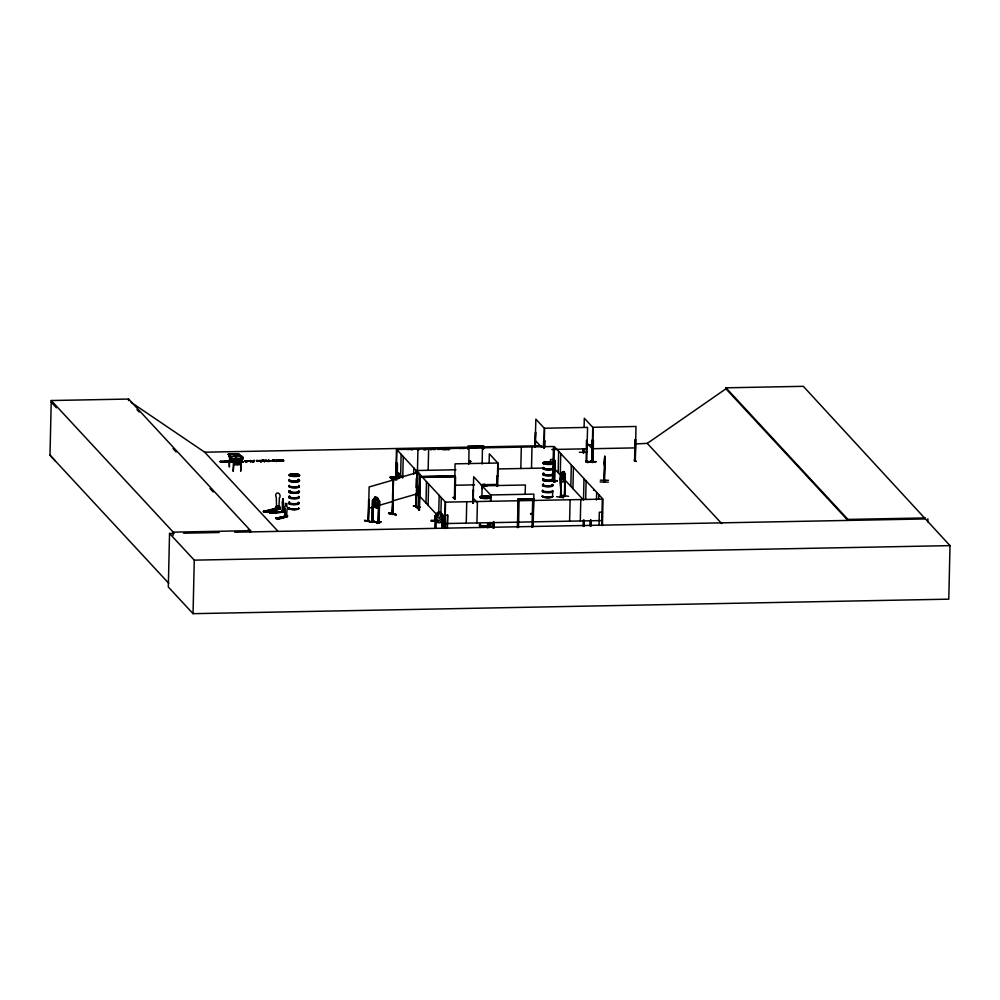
<?xml version="1.0" encoding="UTF-8"?>
<svg xmlns="http://www.w3.org/2000/svg" width="1000" height="1000" viewBox="0 0 1000 1000"><rect width="100%" height="100%" fill="white"/><g stroke="black" fill="none" stroke-linecap="round" stroke-linejoin="round"><path stroke-width="1.5" d="M283.438 511.838L283.562 509.925L283.525 511.488L269.35 512.513L284.288 512.288L282.35 511.062L282.362 504.1A1.825 0.688 86.4 0 1 282.562 501.375L282.775 499.012M604.462 462.812L604.462 464.462L604.6 461.7M604.525 461.475L604.513 462.612L604.587 460.925M608.538 480.3L600.325 480.163M604.55 459.913L604.788 456L604.45 481.962M604.625 459.425L604.75 456.712M55.2 460.9L50 455.175L51.238 400.525L128.6 399.05L250.562 530.662L250.538 532.225L248.125 529.625M128.562 400.6L128.6 399.05M174.188 533.375L169.537 533.462L168.312 586.987L193.05 613.675L948.787 599.163L950 545.625L803.325 386.325L725.962 387.812L725.938 388.812L847.913 520.425L847.938 519.425L725.962 387.812M173.137 535.262L173.212 532.15L51.238 400.525M193.05 613.675L194.262 560.15L169.537 533.462M220.212 461.763L225.825 461.475L220.087 461.637L223.113 461.962L221.637 462.275L220.312 461.475M220.912 461.562L222.587 461.6M222.525 461.438L220.25 461.312M223.175 461.712L225.263 461.45L223.125 461.512M223.5 462.05L225.8 461.987L223.538 461.613M228.5 460.988L229.125 462.113L227.963 461.45L228.5 460.988C229.525 463.25 224.562 461.838 226.537 461.025L228.438 461.512M228.425 461.95L226.988 461.95L226.537 461.025M228.588 462.125L227.963 461M229.25 461.425L232.15 462.038L229.25 461.425L230.438 461.388M237.1 459.9C230.325 462.688 228.775 456.6 229.375 467.038L229.638 455.1M237.125 459.913L230 459.975L230.05 460.712L237.113 460.575M230.225 457.2L230.238 456.312L240.975 456.1L240.963 457L238.475 454.75M233.675 461.925L232.5 461.925L233.6 461.388M233.137 461.35L233.688 460.887L234.3 462.013L232.712 461.6M233.487 454.525L237.7 459.375M233.2 471.163L233.475 459.225L234.488 458.55M233.762 462.025L233.688 460.887M233.938 463.812L233.225 471.188M234.088 460.887L235.875 462.188C236.537 460.625 232.375 460.188 236.412 462.175M234.613 461.912L235.688 461.987L234.625 461.463M233.988 458.812L237.037 459.538M242.15 460.725L242.075 461.737L240.037 461.225L240.212 462.025L242.975 462.075L242.15 460.725L239.488 460.775L239.525 461.912L238.375 460.8L239.537 461.463M238.988 461.925L238.912 460.788M240.7 471.012L240.888 463.5L237.087 462.113L233.925 463.9L236.988 462.375L240.95 463.738M240.7 471.025L241.488 459.125M244.788 461.125L245.338 460.662L246.2 462.062L245.325 461.112M245.338 460.662C249.988 462.925 246.938 460.213 245.487 460.838M248 461.062L250.538 461.175M249.963 461.025L250.512 460.562L251.137 461.688L249.963 461.025L251.137 461.688M250.6 461.7L250.512 460.562M250.863 461.012L254.438 460.487L253.837 461.875L250.863 461.012L253.713 461.213L253.875 460.5M252.338 461.337L253.65 460.863L253.388 461.75L252.338 461.337L253.85 461.425L254.438 460.487M253.137 461.887L250.875 460.562M253.713 460.763L253.388 461.75M256.625 461.062C260.487 461.587 261.175 461.012 256.5 460.5M256.688 461.225L257 460.562L258.913 460.737L257.413 461.388L258.612 461.012M259.713 460.838L260.262 460.375L261.125 461.775L259.713 460.838L261.125 461.775M260.587 461.775L259.725 460.387M263.5 460.312C262.488 462.987 259.8 460.225 263.5 460.312L264.375 461.712L263 460.325L261.112 460.562L263.525 460.938M264.25 460.75L266.7 460.325L264.25 460.75L267.137 461.362L264.262 460.3M275.887 508.837L263.875 511.812C262.325 508.938 273.8 513.375 264.887 510.812M265.788 510.588L270.425 511.1L268.238 510.712M267.688 461.5L271.225 461.087L267.7 461.05M268.387 460.225C270.525 462.3 267.225 460.425 268.962 460.213L269.688 461.45L268.962 460.213M268.375 509.938L273 510.45L269.738 509.588M270.837 512.075L271.875 512.8L269.45 512.163M272.462 460.188L274.962 460.525L273.25 460.675L273.7 461.15L274.875 460.438L272.462 460.188L275.475 460.513L272.45 460.637L273.087 461.163L275.462 461.025L273.275 460.55M271.762 512.2L274.2 512.663L273.163 511.925M272.8 512.562L271.775 512.013M274.4 511.85L276.825 512.5L275.138 511.838M276.788 461.337L275.837 460.675C276.8 461.938 276.225 461.725 277.7 460.737M275.95 461.475L275.837 460.675M276.825 461.225L276.712 460.062C277.7 461.538 275.538 461.287 276.175 460.075M277.538 508.312L263.238 511.7L277.2 507.812L277.225 506.7L275.6 507L275.575 508.387L278.837 508.975L279.387 497.863A2.737 2.138 75.8 0 0 279.475 494.075A2.737 2.138 75.8 0 0 276.388 493.525A2.737 2.138 75.8 0 0 276.312 497.312L276.525 507.713L279.962 508.312L280.238 507.238L280.375 509M276.7 461.1L276.712 460.062M286.062 516.487L275.95 518.538L276.837 517.875L278.9 518.488L276.837 517.875M277.512 460.5C282.188 460.225 277.6 462.3 278.05 460.037L279.688 460.712L278.125 460.112M264.337 511.938L263.675 511.812L277.3 508.425L277.225 506.7M280.312 460.55L278.05 460.037M277.488 517.925L280.55 517.938M275.6 507L275.837 508.15L278.6 508.65L278.625 507.537L280.238 507.238M279.337 517.325L282.4 517.712L280.475 517.513M279.562 518.15L277.488 517.737M281.25 460.712C288.225 460.412 279.15 461.975 281.975 460.5M283 510.55L283.863 510.3L281.788 510.637L281.775 511.562L282.8 512.112L282.75 511.15L284.212 511.1L284.125 512.188L284.212 511.1M282.725 511.887L281.788 510.637M283.312 459.988L280.613 460.15L283.275 460.625L282.525 460.788M283.038 511.425L283.337 504.625A1.825 0.688 86.4 0 0 283.263 501.737L283.15 498.95M283.188 510.55L283.1 511.675M283.175 498.8L283.263 501.737M283.725 511.662L283.438 509.925M285.688 515.262L284.55 515.438L284.525 516.375L287.425 516.35C288.725 515.6 279.125 520.662 275.85 518.1M284.688 516.213L284.55 515.438M286.262 514.55L286.863 516.237L286.225 516.112M364.738 520.4L371.6 521.925L364.762 520.388M369.237 499.85L368.6 499.925L368.3 521.388L369 499.812M375.05 497.287L373.8 503L375.25 505.25L376.763 505.487L378.338 503.7L378.387 501.15L377.325 497.638L375.012 497.3L372.713 500.275L375.025 497.2L377.362 497.562L379.6 501.312L379.012 522.762L372.025 521.75L372.5 500.337L373.325 500.075M372.887 521.025L371.975 521.763L372.638 500.238M373.3 500.363L372.837 521.788M372.713 521.862L373.363 500.112M369.762 522.263L374.2 520.925M377.275 497.65L377.137 507.738L374.738 507.4L375.025 497.2M381.163 521.675C379.8 523.763 371.587 524.15 381.2 521.688M378.65 501.287L379.425 501.337L378.65 501.287L378.188 522.725L378.913 500.938M379.263 501.388L378.85 522.812L372.262 521.7M377.088 507.762L379.525 504.7L379.475 501.337M396.337 514.738L388.562 513.4L395.625 514.375M389.288 513.35L396.35 514.788L388.775 513.288M392.638 480.312L390.238 477.038L401.025 476.825M392.1 478.013L392.113 477.337L394.225 479.613M368.387 521.375L369.125 486.962L393.525 479.925L392.337 514.487L392.65 492.45L393.3 492.362L392.65 492.45M392.45 514.462L393.062 492.325M395.763 480.2L396.463 449.513L553.525 446.488L552.45 480.988L553.075 480.188M395.962 478.95L396.325 462.738L397.5 463.688L397.163 478.425M396.238 478.938L396.9 449.712L445.538 502.2L444.938 528.475M396.863 479.913L397.225 463.7L396.325 462.738M398.512 478.738L398.587 472.775M400.637 475.7L401.125 454.288M403.237 456.562L402.762 477.975L396.413 471.125M412.375 449.613L410.788 449.462L412.675 449.487M413.663 474.075L413.8 467.962M416.5 506.2L413.325 505.838L420.4 507.262M415.85 473.3L415.913 470.238M416.388 473.975L416.812 470.962L419.913 474.3L419.087 510.337L419.675 475.138L416.987 472.238L416.213 507.238L419.475 509.963L416.938 507.125L415.637 507L415.95 493.488M416.075 487.488L416.287 478.475M416.512 506.987L416.812 470.962M416.512 501.788L416.4 506.987L416.85 506.112M416.65 495.887L416.712 492.938M417.95 449.1L417.463 470.5L455.95 469.762M417.212 495.037L417.413 485.975M417.413 480.087L417.587 472.45L393.188 479.475L392.55 514.3M418.1 488.537L418.05 489.3L417.95 488.425M418.5 488.825L418.6 488.713M418.963 488.575L419.025 488.325M418.738 510.35L419.55 474.312L416.45 470.975M419.438 488.3L419.4 489.738M419.475 509.963L420.262 475.225L417.013 472.388L420.262 475.225M420.25 488.725L420.163 488.638M423.587 449.663L426.562 449.462M426 503.05L426.488 481.637M428.15 470.3L428.638 448.888M428.113 505.325L428.6 483.925M430.025 449.062L430.65 449.738M437.825 521.287L431.337 521.075L431.35 520.4L435.988 520.312M433.05 449.2L434.338 449.05A3.65 0.762 1.3 0 1 434.812 449.312L433.038 449.188L434.325 449.5M431.65 521.413L431.35 520.4M433.688 449.175L435.412 449.487M435.075 515.788L435.012 519.2L437.638 522.55L440.375 522.513L443.125 519.062M434.975 528.125L435.163 515.812L437.85 512.35L440.6 512.325L443.225 515.675L442.887 528M439.312 448.875L439.787 449.387L437.5 448.913L438.212 449.513M438.775 512.137L439.162 495.312M441.125 448.837L441.75 449.525M440.925 512.888L441.275 497.6M443.675 449.725L443.237 448.8L444.4 449.475L443.237 448.8M442.1 527.962L442.375 515.725L443.162 515.775L442.375 515.725M443.775 449.375L442.6 449.375L443.775 448.787M442.15 528.013L442.3 515.588M444.613 449.113L447.425 449.137L444.412 448.825M444.613 449.55L445.55 448.837L446.825 449.513M445.213 449.637L447.375 449.513M444.2 527.987L444.513 514.725L445.238 515.212L444.513 514.725M444.712 528.488L445.25 502.15L602.312 499.137L601.725 525.475M448.625 449.663L449.45 449.125M447.612 515.112L447.312 528.375L447.675 515.175L445.012 515.225M452.975 497.425L455 499.038M454.925 498.225C456.2 497.425 453.237 497.075 454.45 498.338L455.075 463.837L498.038 463.013L497.562 486.4M467.75 449.237L467.825 446.225L483.638 446L483.575 449M466.25 523.15L466.737 501.737M468.787 464.2L469.025 447.438L482.438 447.2L482.188 463.963M470.138 462L470.075 461.538M470.487 461.225L470.238 461.887M470.662 461.688L470.175 460.913M472.812 503.013L473.387 489.75L473.237 503.162M472.962 503.162L473.688 476.737L490.613 495L490.475 501.112M476.938 522.95L477.425 501.538M481.912 496.587L482.137 485.85M482.362 488.862L482.438 485.812L525.388 484.988L525.175 494.162M483.5 448.925L483.575 445.925M487.5 527.562L487.6 522.975M487.688 527.612L487.788 523.025M489.125 463L489.338 453.825L497.788 462.95L497.25 486.275M488.075 527.475L488.175 522.888M488.25 527.525L488.363 522.938M489.487 525.538L489.55 522.587M489.6 527.163L489.7 522.75M489.738 527.013L489.837 522.587M489.888 527.163L489.988 522.737M490.175 527.112L490.213 522.638M490.763 501.062L490.9 494.95L533.862 494.125L533.125 526.287M490.9 527.1L490.938 522.625M493.088 528.25L493.237 522.125M493.312 526.763L493.413 522.175M493.663 528.162L493.8 522.05M493.85 528.212L493.988 522.1M496.838 486.413L497.013 476.037L497.8 476.075M496.975 486.275L497.212 475.962M517.463 527.638L518.038 499.038L533.85 498.812L518.038 499.038M517.6 527.288L518.237 499.237M518.538 527.463L519.075 500.075L532.7 499.812L531.987 527.362M520.825 468.525L521.312 447.113M531.512 468.312L531.987 446.9M530.763 513.65L531.862 514.087L530.513 513.5M531.825 514.1L530.925 513.862M532.238 514.425L532.263 512.987M532.938 526.987L533.575 498.95M534.963 446.9L535.575 432.163L535.388 447.05M535.1 447.062L535.862 419.15L544.312 428.275L543.862 448.15M543.462 447.025L543.6 441.138M543.612 447.188L543.875 441.125M544.163 448.113L544.612 428.225L587.562 427.4L586.712 461.838L586 461.85M544.913 447.113L544.987 441.163L544.263 441.175L544.987 441.163M550.513 462.562L550.525 459.55L553.175 459.5M552.562 496.525L552.663 491.788M555.513 481.712L553.913 481.788L553.013 480.125M551.987 480.562L557.375 480.9L553.225 481.037L554.113 459.7L555 460.662L554.637 482.163M553.775 474.438L554.4 446.688L603.038 499.175L602.438 525.45M553.825 459.712L554.725 460.675L554.237 482.088L553.4 481.238M554.35 482.2L553.263 480.225L554.525 482.05M558.15 472.663L558.638 451.262M560.75 453.537L560.262 474.95L553.913 468.1M564.775 495.875L560.175 497.175C563.237 490.525 555.7 475.163 563.825 471.475L565.45 474.513L564.8 474.588M560.725 475.763L561.375 475.688L560.475 497.225L565.025 495.938L565.275 474.425M561.087 475.337L560.7 497.038M560.875 497.113L561.4 475.538L562.225 471.987C565.875 470.213 564.438 478.038 563.288 479.525L562.288 479.812L561.35 478.088M561.525 495.262L568.55 496.325M563.725 497.762L556.65 496.712M565.2 474.412L564.55 496.062L564.75 474.275M565.037 474.637L564.625 496.037M564.975 495.938L564.788 495.087M569.612 521.163L570.1 499.75M570.825 486.35L571.312 464.938M572.938 488.625L573.425 467.212M580.3 520.962L580.788 499.55M583.75 449.075L583.362 452.812L583.325 448.925M583.475 449.075L583.188 452.638M583.612 448.913L583.675 452.8M584.1 427.4L584.3 418.225L592.75 427.337L591.987 461.775L592.7 440.25L593.425 440.238L593.075 461.7L593.088 460.925L591.562 460.838M583.987 478.612L583.5 500.025L563.425 478.363M583.2 526.4L583.288 520.212M583.875 526.325L584.012 520.2M583.925 526.375L584.062 520.262M586.175 461.075C588.05 461.062 584.775 460.613 586.163 461.85L586.487 440.363L587.212 440.35M585.675 499.25L586.1 480.887M587.85 461.463L595.962 461.775L587.925 461.962M591.35 460.387C589.738 461.637 595.875 464 591.3 460.4M592.038 440.2L591.712 461.788L592.175 440.363M591.087 526.237L591.175 520.062M593.075 461.7L593.088 461.138M596.487 499.938L596.663 492.287M598.675 499.162L598.775 494.575M599.075 525.525L599.312 512.2L602.025 512.212M608.325 482.163L600.125 481.962M601.987 524.963L602.05 522.013M602.163 525.45L602.013 511.7L602.463 512.188M604.138 481L604.087 481.975L604.25 480.275M604.087 481.975L604.675 458.725M604.263 480.462L605.062 458.888M635.25 460.825L634.362 460.838L635.225 460.887L635.65 439.425L634.925 439.438L634.6 460.925L634.425 460.125M636.163 461.3L634.525 459.6M927.812 521.9L927.887 518.775M604.55 459.938L604.462 466.175M604.487 460.55L604.725 456.575M283.85 510.387L283.337 510.163M283.512 510.213L282.887 510.213M604.275 479.9L604.475 481.188M604.412 481.962L604.562 479.913M277.725 506.312L277.887 506.1M278.65 505.838L278.525 506.55L278.837 505.975M236.238 458.55L237.075 462.525L236.075 458.562M418.988 488.713L419.075 488.375M419.862 488.725L419.65 489M298.738 508.45L298.762 508.35A5.125 1.062 1.3 0 1 292.625 509.4A5.125 1.062 1.3 0 1 289.387 507.688A5.125 1.062 1.3 0 0 292.625 509.387A5.125 1.062 1.3 0 0 298.675 508.263L298.738 508.3M552.525 496.45L552.5 496.45A5.125 1.062 1.3 0 1 547.1 497.612A5.112 1.062 1.3 0 1 542.612 496.1A5.125 1.062 1.3 0 0 547.1 497.612A5.112 1.062 1.3 0 0 552.463 496.45L552.562 496.312A5.125 1.062 1.3 0 1 547.1 497.4A5.125 1.062 1.3 0 1 542.6 495.9M262.987 460.8L261.65 461.087L263.425 461.287M562.725 472.275L562.587 477.987L563.612 476.388L562.8 472.287M236.825 461.512L236.35 458.575M371.562 521.862L364.525 520.837M388.8 512.95L395.65 514.012M280.538 517.163L281.45 517.25M374.975 500.625L375.812 497.85L376.575 497.962L377.238 500.975M285.6 503.75L285.45 506.1A1.825 1.363 77.6 0 0 285.1 508.85L285.238 515.788L286.613 516.062L287.062 509.237A1.825 1.363 77.6 0 0 286.837 506.375L286.725 504M233.5 459.263L234.325 458.562M565.125 477.812L563.513 481.65L565.075 477.8M453.35 497.362L455.062 499.15M592.525 462.537L591.287 460.725L592.863 462.488M269.375 512.537L283.95 512.112M284.012 512.038L270.212 512.975L284.2 512.125M283.363 511.587L283.337 504.625M470.712 461.688L469.663 461.475L470.262 461M377.212 502.463L375.688 503.55L374.938 502.113M230.075 459.562L233.95 459.288M435.2 515.837C436.863 516.163 434.275 514.612 437.887 512.438L436.438 518.337L438.15 520.337L439.913 520.3L441.737 518.263L440.538 512.4L443.137 515.712M276.25 518.462L285.675 516M292.85 474.613L294.438 474.663L293.387 474.45M293.688 474.275L294.025 474.312M295.138 476.075L295.062 476.413M483.975 496.637L485.25 496.637M485.688 498.35L486.337 498.15M547.625 462.262C546.175 462.625 548.387 462.812 547.188 462.713M546.737 462.55L547.7 462.388M547.925 462.425L547.038 462.6M548.9 464.338L548.825 463.975M280.212 508.625L265.875 512.175L280.238 508.787L276.938 508.05M435.863 515.538L435.65 528.062L435.75 515.75M271.537 509.925L269.788 510.062L271.588 510.05M285.637 503.6L286.688 503.775M721.737 523.612L647.275 443.387L725.938 388.812M469.9 461.225L470.562 461.287M531.05 513.638L531.163 514.3M368.113 520.55L368.825 521.263M392.75 513.587L392.575 513.513M392.8 513.8L392.1 513.85M416.788 506.887L416.45 506.838M560.9 496.337L560.275 496.375M564.963 495.163L564.338 495.2M446.9 449.225L444.513 449.387M295.025 476.287L294.775 476.325M484.938 496.55L484.75 496.575M485.225 496.712L483.925 496.838M485.662 498.387L486.112 498.075M604.113 481.788L604.125 481.025M635.262 460.9L636 426.475L593.05 427.3L592.275 461.637M285.788 503.488L286.55 503.612M377.137 507.738L374.775 507.312L372.512 503.65L374.825 507.3M265.925 512.212L279.575 508.512M372.225 520.925L372.738 521.075M378.1 521.912L378.425 521.875M378.1 522.137L372.725 521.3M392.537 512.95L392.375 513.125M392.7 500.887L417.1 493.862M368.638 508.363L393.038 501.337M564.513 495.5L560.95 496.525M268.788 510.788L276.325 508.9M278.6 508.65L279.962 508.312M280.462 508.988L266.975 512.413L263.525 511.15M233.588 461.825L232.525 461.925M228.525 461.6L226 461.037M238.925 461.4L236.4 460.838L238.363 461.25M238.912 461.85L237.413 461.938M285.1 508.85L285.238 515.788M286.462 515.825L287.6 515.638M275.675 518.462L285.912 516.237M275.85 518.288L277.75 518.875L287.6 516.675M278.113 460.562L280.262 460.262L278.275 460.075M368.5 520.438L368.475 521.225M486.287 498.413L485.788 498.35M462.2 448.5L464.7 448.45M231.375 461.225L230.125 461.325M441.6 449.35L439.85 448.862M417.388 449.475L418.875 449.475M238.825 461.75L237.525 461.812M250.438 461.525L248.538 461.05M275.7 511.95L276.1 511.863M449.312 449.237L448.413 449.513M230.162 459.8L233.975 459.125M230.212 461.413L231.55 460.975M280.763 517.55L281.337 517.375M491.662 523.237L489.538 523.525L491.613 523.212M447.75 449.525L448.3 449.475M592.25 460.875L592.95 460.863M455.125 497.463L454.475 497.55M230.45 460.938L229.938 461.575L232.15 461.6M265.188 460.75L267 460.962L265.2 461.188C263.238 459.963 268.538 461.325 265.113 461.1M293.125 474.5L294.025 474.462M256.488 460.938L257.613 460.988M230.475 461.488L229.688 461.438M232.037 461.925L229.262 460.975M267.038 461.25L264.95 460.462L267.15 460.925M459.438 448.5L460.887 448.5M411.087 449.162L410.3 449.513M407.463 449.487L409.05 449.5M234.075 461.337L235.525 461.375M586.038 460.988L587.775 462.587M586.025 461.775L586.862 461.825L586.725 460.962M282.35 511.062L284.125 511.8M281.85 511.425L283.25 511.337M455.087 498.312L454.25 498.25L455.075 498.3L455.562 476.887L454.837 476.912M228.9 454.613C229.475 464.888 256.363 457.85 235.012 454.487M228.888 454.913C228.337 460.337 239.363 461.163 242.913 459.113M378.95 521.962L378.775 522.812M230.113 461.763L231.188 461.5M230.2 461.863L231.55 461.425M449.55 449.225L448.787 449.325L449.425 449.5M449.325 448.787L448.188 448.938L449 449.137M449.038 448.688L447.638 448.875L448.638 449.212M554.163 480.375L557.375 480.9M551.912 480.838L557.238 480.688M553.35 481.15L553.825 480.438L554.113 481.2M579.338 452.287L587.3 452.4M587.837 461.763L595.9 461.662M468.088 446.5L483.425 446.213M468.237 447.137L204.713 452.2L131.15 402.35M483.825 446.838L541.525 445.725M586.737 444.862L592.975 444.738M635.087 443.938L647.375 443.387M468.925 447.337L482.562 447.075M416.7 449.312L419.45 449.525M423.8 449.513L426.012 449.462L423.6 449.225M551.8 449.487L587.075 448.812M592.562 448.713L635.513 447.887M256.613 460.625L258.913 460.737M274.875 460.438L272.575 460.312L274.95 460.962M283.412 460.138L281.188 460.163L283.45 460.588L280.6 460.588L283.263 461.075L281.238 461.15M227.963 461.45L229.125 462.113M239.475 461.225L242.138 461.175L242.975 462.075M276.163 460.525L277.387 461.262M239 461.475L242.087 461.287M251.137 461.25L249.975 460.575M220.3 461.925L222.587 461.975M240.025 461.662L242.987 461.637M234.013 463.875L240.888 463.963M233.9 464.175L240.888 464.025M497.65 468.963L543.812 468.075M421.075 476.438L455 475.788M401.337 477.163L390.55 477.362L390.525 478.038L399.787 477.863M421.388 476.775L455.312 476.125M390.225 477.7L396.388 477.587M422.6 477.088L454.988 476.463M422.912 477.413L455.3 476.788M454.588 485.25L474.538 484.862M480.675 484.75L497.55 484.425M519.05 500.05L532.612 499.9M431.662 520.737L437.837 520.612M431.337 521.075L437.512 520.95M444.762 523.562L601.825 520.55M173.212 532.15L250.562 530.662M847.938 519.425L925.288 517.938M183.5 533.188L219.2 532.513M234.725 532.212L925.275 518.938M194.262 560.15L950 545.625M469.162 447.587L482.562 447.35M519.188 500.2L532.463 499.812M440.325 522.425L437.663 522.45L435.087 519.15M552.362 480.9L553 480.9M411.475 449.25L412.3 449.275M263.075 460.9C259.85 460.975 263.8 459.35 264.375 461.712M594.3 489.837L593.55 490.363M560.962 475.8L560.513 479.137L562.038 482.1L563.5 481.562M278.012 505.662L279.125 505.812M263.512 511.438L266.812 512.188M233.912 464.812L240.85 464.675M635.262 460.05L634.513 459.888L636.15 461.6M252.35 460.887L253.4 461.312M586.087 460.525L588.1 462.587M274.875 460.875L272.725 460.538M586.987 443.05L592.263 448.75M535.375 440.562L541.725 447.4M484.65 484.062L486.763 486.35M483.088 484.1L485.2 486.375M441.662 448.837L442.287 449.513M432.675 449L433.312 449.688M430.562 449.05L431.188 449.725M473.2 498.15L477.425 502.7M419.663 496.213L436.562 514.45M442.488 520.85L444.2 522.688M390.238 477.038L393.713 480.788M280.4 461.112L277.525 460.05M244.8 460.675L246.2 462.062M238.375 460.8L239.525 461.912M237.425 464.113L237.35 464.7M233.15 460.9L234.3 462.013M204.425 451.887L277.725 530.988M137.025 409.738L139.137 412.025M173 448.562L176.175 451.987M210.037 488.525L213.212 491.95M50 455.175L168.787 583.35M51.2 402.088L56.4 407.812M287.188 516.487L277.675 518.862M236.762 461.512L235.9 458.562M270.55 513.15L269.713 512.712M489.637 525.638A5.112 1.062 1.3 0 1 483.612 526.75A5.112 1.062 1.3 0 1 480.387 525.037M489.288 525.013A5.188 1.075 1.3 0 1 484.288 526.45A5.188 1.075 1.3 0 1 480.325 524.688M489.663 524.637A5.112 1.062 1.3 0 1 483.638 525.763A5.112 1.062 1.3 0 1 480.4 524.05M489.3 524.7A5.188 1.075 1.3 0 1 484.288 526.15A5.188 1.075 1.3 0 1 480.325 524.388M298.725 486.413A5.112 1.062 1.3 0 1 294.45 487.85A5.112 1.062 1.3 0 1 289.3 486.337M298.8 486.062A5.188 1.075 1.3 0 1 294.462 487.525A5.188 1.075 1.3 0 1 289.225 485.988M289.775 491.037A5.112 1.062 1.3 0 0 293.675 492.775A5.125 1.062 1.3 0 0 298.625 491.413A5.112 1.062 1.3 0 1 293.675 492.775A5.125 1.062 1.3 0 1 289.762 491.1M289.788 490.712A5.112 1.062 1.3 0 0 293.688 492.45A5.112 1.062 1.3 0 0 298.612 491.025A5.125 1.062 1.3 0 1 293.675 492.587A5.125 1.062 1.3 0 1 289.762 490.85M298.188 479.913A5.188 1.075 1.3 0 1 295.275 481.613A5.188 1.075 1.3 0 1 289.363 480.075M298.738 485.425A5.112 1.062 1.3 0 1 294.475 486.863A5.112 1.062 1.3 0 1 289.325 485.35M298.812 485.763A5.188 1.075 1.3 0 1 294.475 487.225A5.188 1.075 1.3 0 1 289.237 485.675M298.188 479.6A5.188 1.075 1.3 0 1 295.287 481.312A5.188 1.075 1.3 0 1 289.363 479.775M298.137 479.275A5.112 1.062 1.3 0 1 295.275 480.95A5.112 1.062 1.3 0 1 289.45 479.438M298.337 503.25A5.112 1.062 1.3 0 1 293.4 504.675A5.112 1.062 1.3 0 1 289.513 502.938M298.412 502.9A5.188 1.075 1.3 0 1 293.412 504.35A5.188 1.075 1.3 0 1 289.45 502.587M298.65 508.488A5.112 1.062 1.3 0 1 292.625 509.6A5.112 1.062 1.3 0 1 289.4 507.9M298.663 508.137A5.112 1.062 1.3 0 1 292.638 509.25A5.112 1.062 1.3 0 1 289.4 507.55M298.6 491.9A5.112 1.062 1.3 0 1 293.663 493.325A5.112 1.062 1.3 0 1 289.762 491.587M298.55 497A5.188 1.075 1.3 0 1 293.538 498.438A5.188 1.075 1.3 0 1 289.575 496.675M298.363 502.262A5.112 1.062 1.3 0 1 293.425 503.688A5.112 1.062 1.3 0 1 289.525 501.95M298.475 497.35A5.112 1.062 1.3 0 1 293.538 498.762A5.112 1.062 1.3 0 1 289.637 497.025M298.425 502.6A5.188 1.075 1.3 0 1 293.412 504.05A5.188 1.075 1.3 0 1 289.45 502.275M298.562 496.688A5.188 1.075 1.3 0 1 293.55 498.137A5.188 1.075 1.3 0 1 289.587 496.375M298.488 496.35A5.112 1.062 1.3 0 1 293.562 497.775A5.112 1.062 1.3 0 1 289.662 496.037M298.625 491.6A5.125 1.062 1.3 0 1 293.663 493.025A5.125 1.062 1.3 0 1 289.75 491.287M552.525 474.4A5.112 1.062 1.3 0 1 547.6 475.825A5.112 1.062 1.3 0 1 543.7 474.087M552.612 474.05A5.188 1.075 1.3 0 1 547.6 475.5A5.188 1.075 1.3 0 1 543.638 473.725M552.413 479.363A5.112 1.062 1.3 0 1 547.487 480.788A5.112 1.062 1.3 0 1 543.587 479.05A5.125 1.062 1.3 0 0 547.487 480.775A5.125 1.062 1.3 0 0 552.438 479.35M543.6 478.7A5.112 1.062 1.3 0 0 547.487 480.438A5.112 1.062 1.3 0 0 552.425 479.012A5.125 1.062 1.3 0 1 547.487 480.562A5.125 1.062 1.3 0 1 543.575 478.825A5.1 1.062 1.3 0 0 547.487 480.425A5.1 1.062 1.3 0 0 552.413 479M552.75 468.137A5.188 1.075 1.3 0 1 547.737 469.588A5.188 1.075 1.3 0 1 543.775 467.825M552.55 473.413A5.112 1.062 1.3 0 1 547.625 474.825A5.112 1.062 1.3 0 1 543.725 473.088M552.663 468.488A5.112 1.062 1.3 0 1 548.4 469.925A5.112 1.062 1.3 0 1 543.237 468.413M552.612 473.75A5.188 1.075 1.3 0 1 547.6 475.188A5.188 1.075 1.3 0 1 543.65 473.425M552.75 467.837A5.188 1.075 1.3 0 1 547.737 469.288A5.188 1.075 1.3 0 1 543.775 467.512M552.688 467.5A5.112 1.062 1.3 0 1 548.425 468.938A5.112 1.062 1.3 0 1 543.263 467.425M552.575 491.512A5.112 1.062 1.3 0 1 546.55 492.625A5.112 1.062 1.3 0 1 543.312 490.925M552.663 491.163A5.188 1.075 1.3 0 1 546.538 492.3A5.188 1.075 1.3 0 1 543.263 490.562M552.463 496.125A5.112 1.062 1.3 0 1 547.112 497.275A5.112 1.062 1.3 0 1 542.625 495.775M552.4 479.888A5.112 1.062 1.3 0 1 547.475 481.312A5.112 1.062 1.3 0 1 543.575 479.575M552.362 484.975A5.188 1.075 1.3 0 1 547.35 486.425A5.188 1.075 1.3 0 1 543.387 484.663M552.6 490.525A5.112 1.062 1.3 0 1 547.238 491.675A5.112 1.062 1.3 0 1 542.75 490.163M552.275 485.325A5.112 1.062 1.3 0 1 547.35 486.75A5.112 1.062 1.3 0 1 543.45 485.012M552.663 490.863A5.188 1.075 1.3 0 1 547.225 492.025A5.188 1.075 1.3 0 1 542.663 490.5M552.375 484.675A5.188 1.075 1.3 0 1 547.362 486.125A5.188 1.075 1.3 0 1 543.4 484.35M552.3 484.338A5.112 1.062 1.3 0 1 547.375 485.763A5.112 1.062 1.3 0 1 543.475 484.025M552.425 479.6A5.125 1.062 1.3 0 1 547.475 481.025A5.125 1.062 1.3 0 1 543.562 479.275M241.675 460.85L242.312 461.987L241.675 460.85M245.85 461.225L247.262 461.525L245.85 461.225M278.463 460.487L280.262 460.712L278.463 460.487M437.812 515.775L437.775 517.263L439.538 518.55L440.45 515.737L439.663 512.85L438.775 512.863L437.812 515.775M590.438 520.075L590.3 526.2L590.5 520.138M228.312 454.113L232.387 458.5L242.95 458.263L238.95 453.95L228.312 454.113M228.3 454.412L232.375 458.8L242.95 458.562L238.95 454.25L228.3 454.412M392.987 492.9L392.987 492.9M482.425 497.85A5.112 1.062 1.3 0 0 490.375 497.212A5.112 1.062 1.3 0 0 483.025 496.025A5.125 1.062 1.3 0 0 482.413 497.875A5.125 1.062 1.3 0 0 490.387 497.238A5.125 1.062 1.3 0 0 483.013 496.05A5.112 1.062 1.3 0 0 482.425 497.85M482.413 498.363A5.112 1.062 1.3 0 0 490.363 497.725A5.112 1.062 1.3 0 0 483.013 496.538A5.112 1.062 1.3 0 0 482.413 498.363M482.413 498.05A5.125 1.062 1.3 0 0 490.387 497.413A5.125 1.062 1.3 0 0 483.013 496.225A5.125 1.062 1.3 0 0 482.413 498.05M291.55 475.75A5.112 1.062 1.3 0 0 299.5 475.1A5.112 1.062 1.3 0 0 292.15 473.925A5.112 1.062 1.3 0 0 291.55 475.75M291.537 476.25A5.112 1.062 1.3 0 0 299.488 475.613A5.112 1.062 1.3 0 0 292.137 474.438A5.112 1.062 1.3 0 0 291.537 476.25M291.537 475.962A5.125 1.062 1.3 0 0 299.513 475.325A5.125 1.062 1.3 0 0 292.137 474.113A5.125 1.062 1.3 0 0 291.537 475.95A5.125 1.062 1.3 0 0 299.513 475.3A5.125 1.062 1.3 0 0 292.137 474.137A5.125 1.062 1.3 0 0 291.537 475.962M294.587 481.938A5.112 1.062 1.3 0 0 298.85 480.513A5.125 1.062 1.3 0 1 294.587 481.95A5.125 1.062 1.3 0 1 289.425 480.425A5.112 1.062 1.3 0 0 294.587 481.938M545.363 463.725A5.112 1.062 1.3 0 0 553.312 463.088A5.112 1.062 1.3 0 0 545.962 461.9A5.112 1.062 1.3 0 0 545.363 463.725M545.35 464.237A5.112 1.062 1.3 0 0 553.3 463.6A5.112 1.062 1.3 0 0 545.95 462.413A5.112 1.062 1.3 0 0 545.35 464.237M545.35 463.925A5.125 1.062 1.3 0 0 553.325 463.288A5.125 1.062 1.3 0 0 545.95 462.1A5.125 1.062 1.3 0 0 545.35 463.925A5.125 1.062 1.3 0 0 553.325 463.312A5.125 1.062 1.3 0 0 545.95 462.125A5.125 1.062 1.3 0 0 545.35 463.95"/></g></svg>
